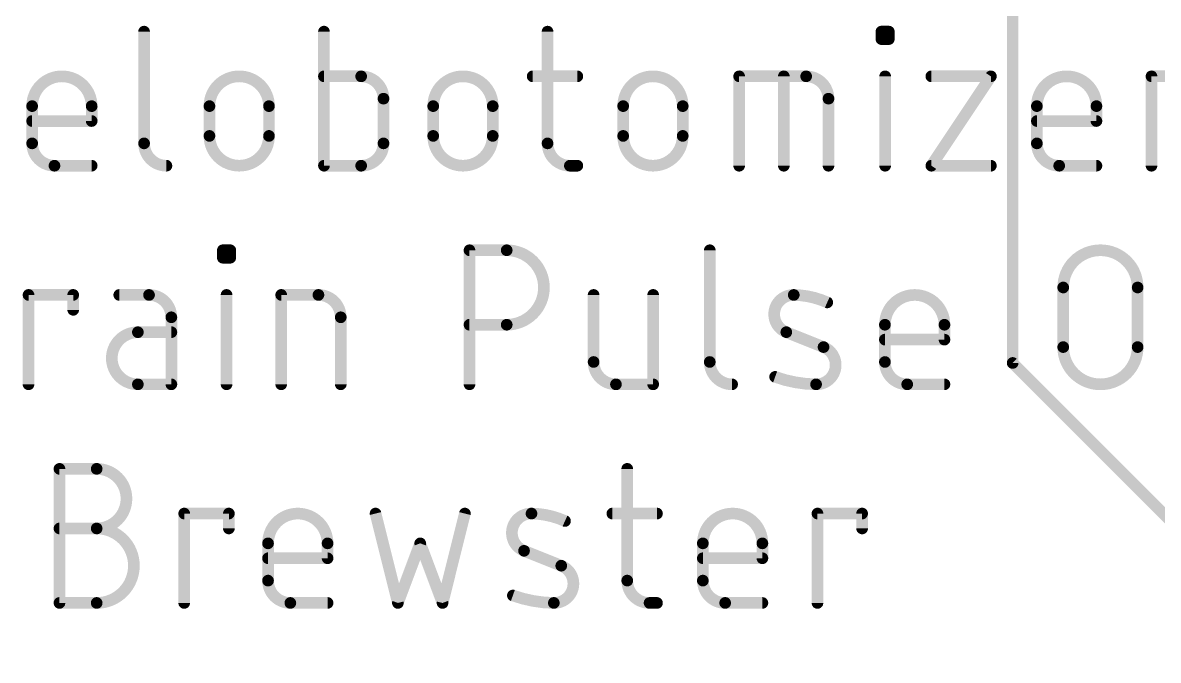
# Model space of a CAD drawing. Extents: x 6 to 264, y 30 to 75.
# Drawn here: x 30.74 to 45.59, y 46.58 to 54.92 of the extents above; entities that cross this region are included whole.
import ezdxf

# ---------------------------------------------------------------- set-up
doc = ezdxf.new("R2010")
doc.units = 0
doc.layers.add('16', color=132, linetype='CONTINUOUS')
doc.layers.add('25', color=253, linetype='CONTINUOUS')

msp = doc.modelspace()

# ---------------------------------------------------------------- linework, layer by layer
at = {"layer": '16', "const_width": 0.1524}
for points in [[(43.688, 58.166), (43.688, 50.4698)], [(43.688, 50.4698), (47.498, 46.6598)]]:
    msp.add_lwpolyline(points, dxfattribs=at)
at = {"layer": '16', "const_width": 0.0762}
for points in [[(43.6499, 50.4698, 1), (43.7261, 50.4698)], [(43.7149, 50.4967, 1), (43.6611, 50.4429)]]:
    msp.add_lwpolyline(points, format="xyb", dxfattribs=at)
at = {"layer": '25', "const_width": 0.1524}
for points in [[(32.3265, 54.8005), (32.3265, 53.34)], [(34.6794, 54.8005), (34.6794, 53.0479)], [(37.6041, 54.8005), (37.6041, 53.34)], [(41.9711, 54.7031), (41.9711, 54.8005)], [(41.9711, 54.8005), (42.0684, 54.8005)], [(42.0684, 54.8005), (42.0684, 54.7031)], [(42.0684, 54.7031), (41.9711, 54.7031)], [(35.1662, 54.2163), (34.6794, 54.2163)], [(37.4094, 54.2163), (37.9936, 54.2163)], [(40.1103, 53.0479), (40.1103, 54.2163)], [(40.1103, 54.2163), (40.9866, 54.2163)], [(40.6945, 53.0479), (40.6945, 54.2163)], [(42.0198, 53.0479), (42.0198, 54.2163)], [(42.6243, 54.2163), (43.4032, 54.2163)], [(43.4032, 54.2163), (42.6243, 53.0479)], [(45.5039, 53.0479), (45.5039, 54.2163)], [(45.5039, 54.2163), (46.0881, 54.2163)], [(35.4583, 53.34), (35.4583, 53.9242)], [(41.2787, 53.9242), (41.2787, 53.0479)], [(30.8622, 53.34), (30.8622, 53.8268)], [(31.6411, 53.8268), (31.6411, 53.6321)], [(33.1815, 53.4374), (33.1815, 53.8268)], [(33.9604, 53.8268), (33.9604, 53.4374)], [(36.1082, 53.4374), (36.1082, 53.8268)], [(36.8871, 53.8268), (36.8871, 53.4374)], [(38.5931, 53.4374), (38.5931, 53.8268)], [(39.3721, 53.8268), (39.3721, 53.4374)], [(44.0048, 53.34), (44.0048, 53.8268)], [(44.7837, 53.8268), (44.7837, 53.6321)], [(31.6411, 53.6321), (30.8622, 53.6321)], [(44.7837, 53.6321), (44.0048, 53.6321)], [(31.6411, 53.0479), (31.1543, 53.0479)], [(34.6794, 53.0479), (35.1662, 53.0479)], [(37.8962, 53.0479), (37.9936, 53.0479)], [(42.6243, 53.0479), (43.4032, 53.0479)], [(44.7837, 53.0479), (44.2969, 53.0479)], [(33.3566, 51.8456), (33.3566, 51.943)], [(33.3566, 51.943), (33.454, 51.943)], [(33.454, 51.943), (33.454, 51.8456)], [(36.583, 50.1904), (36.583, 51.943)], [(36.583, 51.943), (37.0698, 51.943)], [(39.7261, 51.943), (39.7261, 50.4825)], [(33.454, 51.8456), (33.3566, 51.8456)], [(30.8151, 50.1904), (30.8151, 51.3588)], [(30.8151, 51.3588), (31.3993, 51.3588)], [(31.3993, 51.3588), (31.3993, 51.1641)], [(32.3913, 51.3588), (32.0019, 51.3588)], [(33.4053, 50.1904), (33.4053, 51.3588)], [(34.1202, 50.1904), (34.1202, 51.3588)], [(34.1202, 51.3588), (34.6071, 51.3588)], [(38.2066, 51.3588), (38.2066, 50.4825)], [(38.9855, 50.1904), (38.9855, 51.3588)], [(44.3492, 50.6772), (44.3492, 51.4562)], [(45.3229, 51.4562), (45.3229, 50.6772)], [(32.6834, 50.1904), (32.6834, 51.0667)], [(34.8992, 51.0667), (34.8992, 50.1904)], [(37.0698, 50.9693), (36.583, 50.9693)], [(42.0169, 50.4825), (42.0169, 50.9693)], [(42.7958, 50.9693), (42.7958, 50.7746)], [(32.6834, 50.872), (32.2453, 50.872)], [(41.214, 50.6772), (40.7272, 50.872)], [(42.7958, 50.7746), (42.0169, 50.7746)], [(32.2453, 50.1904), (32.6834, 50.1904)], [(38.4987, 50.1904), (38.9855, 50.1904)], [(42.7958, 50.1904), (42.309, 50.1904)], [(31.2197, 47.3329), (31.2197, 49.0855)], [(31.2197, 49.0855), (31.7065, 49.0855)], [(38.6464, 49.0855), (38.6464, 47.625)], [(32.8514, 47.3329), (32.8514, 48.5013)], [(32.8514, 48.5013), (33.4356, 48.5013)], [(33.4356, 48.5013), (33.4356, 48.3066)], [(35.3544, 48.5013), (35.6465, 47.3329)], [(36.2307, 47.3329), (36.5228, 48.5013)], [(38.4517, 48.5013), (39.0359, 48.5013)], [(41.1346, 47.3329), (41.1346, 48.5013)], [(41.1346, 48.5013), (41.7188, 48.5013)], [(41.7188, 48.5013), (41.7188, 48.3066)], [(31.2197, 48.3066), (31.7065, 48.3066)], [(33.9477, 47.625), (33.9477, 48.1118)], [(34.7266, 48.1118), (34.7266, 47.9171)], [(35.6465, 47.3329), (35.9386, 48.1118)], [(35.9386, 48.1118), (36.2307, 47.3329)], [(39.6355, 47.625), (39.6355, 48.1118)], [(40.4144, 48.1118), (40.4144, 47.9171)], [(34.7266, 47.9171), (33.9477, 47.9171)], [(37.7834, 47.8197), (37.2966, 48.0145)], [(40.4144, 47.9171), (39.6355, 47.9171)], [(31.7065, 47.3329), (31.2197, 47.3329)], [(34.7266, 47.3329), (34.2398, 47.3329)], [(38.9385, 47.3329), (39.0359, 47.3329)], [(40.4144, 47.3329), (39.9276, 47.3329)]]:
    msp.add_lwpolyline(points, dxfattribs=at)
at = {"layer": '25'}
for points, const_width in [([(32.3646, 54.8005, 1), (32.2884, 54.8005)], 0.0762), ([(34.7175, 54.8005, 1), (34.6413, 54.8005)], 0.0762), ([(37.6422, 54.8005, 1), (37.566, 54.8005)], 0.0762), ([(42.0092, 54.8005, 1), (41.933, 54.8005)], 0.0762), ([(41.9711, 54.8386, 1), (41.9711, 54.7624)], 0.0762), ([(42.1065, 54.8005, 1), (42.0303, 54.8005)], 0.0762), ([(42.0684, 54.7624, 1), (42.0684, 54.8386)], 0.0762), ([(41.9711, 54.7412, 1), (41.9711, 54.665)], 0.0762), ([(41.933, 54.7031, 1), (42.0092, 54.7031)], 0.0762), ([(42.0303, 54.7031, 1), (42.1065, 54.7031)], 0.0762), ([(42.0684, 54.665, 1), (42.0684, 54.7412)], 0.0762), ([(31.6411, 53.8268, 1), (30.8622, 53.8268)], 0.1524), ([(33.9604, 53.8268, 1), (33.1815, 53.8268)], 0.1524), ([(34.6794, 54.2544, 1), (34.6794, 54.1782)], 0.0762), ([(35.4583, 53.9242, 0.4142), (35.1662, 54.2163)], 0.1524), ([(35.1662, 54.2544, 1), (35.1662, 54.1782)], 0.0762), ([(35.1662, 54.1782, 1), (35.1662, 54.2544)], 0.0762), ([(36.8871, 53.8268, 1), (36.1082, 53.8268)], 0.1524), ([(37.4094, 54.2544, 1), (37.4094, 54.1782)], 0.0762), ([(37.9936, 54.1782, 1), (37.9936, 54.2544)], 0.0762), ([(39.3721, 53.8268, 1), (38.5931, 53.8268)], 0.1524), ([(40.1484, 54.2163, 1), (40.0722, 54.2163)], 0.0762), ([(40.1103, 54.2544, 1), (40.1103, 54.1782)], 0.0762), ([(40.7326, 54.2163, 1), (40.6564, 54.2163)], 0.0762), ([(41.2787, 53.9242, 0.4142), (40.9866, 54.2163)], 0.1524), ([(40.9866, 54.2544, 1), (40.9866, 54.1782)], 0.0762), ([(40.9866, 54.1782, 1), (40.9866, 54.2544)], 0.0762), ([(42.0579, 54.2163, 1), (41.9817, 54.2163)], 0.0762), ([(42.6243, 54.2544, 1), (42.6243, 54.1782)], 0.0762), ([(43.4349, 54.1952, 1), (43.3715, 54.2374)], 0.0762), ([(43.4032, 54.1782, 1), (43.4032, 54.2544)], 0.0762), ([(44.7837, 53.8268, 1), (44.0048, 53.8268)], 0.1524), ([(45.542, 54.2163, 1), (45.4658, 54.2163)], 0.0762), ([(45.5039, 54.2544, 1), (45.5039, 54.1782)], 0.0762), ([(35.4964, 53.9242, 1), (35.4202, 53.9242)], 0.0762), ([(35.4202, 53.9242, 1), (35.4964, 53.9242)], 0.0762), ([(41.3168, 53.9242, 1), (41.2406, 53.9242)], 0.0762), ([(41.2406, 53.9242, 1), (41.3168, 53.9242)], 0.0762), ([(30.9003, 53.8268, 1), (30.8241, 53.8268)], 0.0762), ([(30.8241, 53.8268, 1), (30.9003, 53.8268)], 0.0762), ([(31.6792, 53.8268, 1), (31.603, 53.8268)], 0.0762), ([(31.603, 53.8268, 1), (31.6792, 53.8268)], 0.0762), ([(33.2196, 53.8268, 1), (33.1434, 53.8268)], 0.0762), ([(33.1434, 53.8268, 1), (33.2196, 53.8268)], 0.0762), ([(33.9985, 53.8268, 1), (33.9223, 53.8268)], 0.0762), ([(33.9223, 53.8268, 1), (33.9985, 53.8268)], 0.0762), ([(36.1463, 53.8268, 1), (36.0701, 53.8268)], 0.0762), ([(36.0701, 53.8268, 1), (36.1463, 53.8268)], 0.0762), ([(36.9252, 53.8268, 1), (36.849, 53.8268)], 0.0762), ([(36.849, 53.8268, 1), (36.9252, 53.8268)], 0.0762), ([(38.6312, 53.8268, 1), (38.555, 53.8268)], 0.0762), ([(38.555, 53.8268, 1), (38.6312, 53.8268)], 0.0762), ([(39.4102, 53.8268, 1), (39.334, 53.8268)], 0.0762), ([(39.334, 53.8268, 1), (39.4102, 53.8268)], 0.0762), ([(44.0429, 53.8268, 1), (43.9667, 53.8268)], 0.0762), ([(43.9667, 53.8268, 1), (44.0429, 53.8268)], 0.0762), ([(44.8218, 53.8268, 1), (44.7456, 53.8268)], 0.0762), ([(44.7456, 53.8268, 1), (44.8218, 53.8268)], 0.0762), ([(30.8622, 53.6702, 1), (30.8622, 53.594)], 0.0762), ([(31.603, 53.6321, 1), (31.6792, 53.6321)], 0.0762), ([(31.6411, 53.594, 1), (31.6411, 53.6702)], 0.0762), ([(44.0048, 53.6702, 1), (44.0048, 53.594)], 0.0762), ([(44.7456, 53.6321, 1), (44.8218, 53.6321)], 0.0762), ([(44.7837, 53.594, 1), (44.7837, 53.6702)], 0.0762), ([(33.1815, 53.4374, 1), (33.9604, 53.4374)], 0.1524), ([(33.2196, 53.4374, 1), (33.1434, 53.4374)], 0.0762), ([(33.1434, 53.4374, 1), (33.2196, 53.4374)], 0.0762), ([(33.9985, 53.4374, 1), (33.9223, 53.4374)], 0.0762), ([(33.9223, 53.4374, 1), (33.9985, 53.4374)], 0.0762), ([(36.1082, 53.4374, 1), (36.8871, 53.4374)], 0.1524), ([(36.1463, 53.4374, 1), (36.0701, 53.4374)], 0.0762), ([(36.0701, 53.4374, 1), (36.1463, 53.4374)], 0.0762), ([(36.9252, 53.4374, 1), (36.849, 53.4374)], 0.0762), ([(36.849, 53.4374, 1), (36.9252, 53.4374)], 0.0762), ([(38.5931, 53.4374, 1), (39.3721, 53.4374)], 0.1524), ([(38.6312, 53.4374, 1), (38.555, 53.4374)], 0.0762), ([(38.555, 53.4374, 1), (38.6312, 53.4374)], 0.0762), ([(39.4102, 53.4374, 1), (39.334, 53.4374)], 0.0762), ([(39.334, 53.4374, 1), (39.4102, 53.4374)], 0.0762), ([(30.8622, 53.34, 0.4142), (31.1543, 53.0479)], 0.1524), ([(30.9003, 53.34, 1), (30.8241, 53.34)], 0.0762), ([(30.8241, 53.34, 1), (30.9003, 53.34)], 0.0762), ([(32.3265, 53.34, 0.4142), (32.6186, 53.0479)], 0.1524), ([(32.3646, 53.34, 1), (32.2884, 53.34)], 0.0762), ([(32.2884, 53.34, 1), (32.3646, 53.34)], 0.0762), ([(35.1662, 53.0479, 0.4142), (35.4583, 53.34)], 0.1524), ([(35.4964, 53.34, 1), (35.4202, 53.34)], 0.0762), ([(35.4202, 53.34, 1), (35.4964, 53.34)], 0.0762), ([(37.6041, 53.34, 0.4142), (37.8962, 53.0479)], 0.1524), ([(37.6422, 53.34, 1), (37.566, 53.34)], 0.0762), ([(37.566, 53.34, 1), (37.6422, 53.34)], 0.0762), ([(44.0048, 53.34, 0.4142), (44.2969, 53.0479)], 0.1524), ([(44.0429, 53.34, 1), (43.9667, 53.34)], 0.0762), ([(43.9667, 53.34, 1), (44.0429, 53.34)], 0.0762), ([(31.1543, 53.086, 1), (31.1543, 53.0098)], 0.0762), ([(31.1543, 53.0098, 1), (31.1543, 53.086)], 0.0762), ([(31.6411, 53.0098, 1), (31.6411, 53.086)], 0.0762), ([(32.6186, 53.0098, 1), (32.6186, 53.086)], 0.0762), ([(34.6794, 53.086, 1), (34.6794, 53.0098)], 0.0762), ([(34.6413, 53.0479, 1), (34.7175, 53.0479)], 0.0762), ([(35.1662, 53.086, 1), (35.1662, 53.0098)], 0.0762), ([(35.1662, 53.0098, 1), (35.1662, 53.086)], 0.0762), ([(37.8962, 53.086, 1), (37.8962, 53.0098)], 0.0762), ([(37.8962, 53.0098, 1), (37.8962, 53.086)], 0.0762), ([(37.9936, 53.0098, 1), (37.9936, 53.086)], 0.0762), ([(40.0722, 53.0479, 1), (40.1484, 53.0479)], 0.0762), ([(40.6564, 53.0479, 1), (40.7326, 53.0479)], 0.0762), ([(41.2406, 53.0479, 1), (41.3168, 53.0479)], 0.0762), ([(41.9817, 53.0479, 1), (42.0579, 53.0479)], 0.0762), ([(42.6243, 53.086, 1), (42.6243, 53.0098)], 0.0762), ([(42.5926, 53.069, 1), (42.656, 53.0268)], 0.0762), ([(43.4032, 53.0098, 1), (43.4032, 53.086)], 0.0762), ([(44.2969, 53.086, 1), (44.2969, 53.0098)], 0.0762), ([(44.2969, 53.0098, 1), (44.2969, 53.086)], 0.0762), ([(44.7837, 53.0098, 1), (44.7837, 53.086)], 0.0762), ([(45.4658, 53.0479, 1), (45.542, 53.0479)], 0.0762), ([(33.3947, 51.943, 1), (33.3185, 51.943)], 0.0762), ([(33.3566, 51.9811, 1), (33.3566, 51.9049)], 0.0762), ([(33.4921, 51.943, 1), (33.4159, 51.943)], 0.0762), ([(33.454, 51.9049, 1), (33.454, 51.9811)], 0.0762), ([(36.6211, 51.943, 1), (36.5449, 51.943)], 0.0762), ([(36.583, 51.9811, 1), (36.583, 51.9049)], 0.0762), ([(37.0698, 50.9693, 1), (37.0698, 51.943)], 0.1524), ([(37.0698, 51.9811, 1), (37.0698, 51.9049)], 0.0762), ([(37.0698, 51.9049, 1), (37.0698, 51.9811)], 0.0762), ([(39.7642, 51.943, 1), (39.688, 51.943)], 0.0762), ([(45.3229, 51.4562, 1), (44.3492, 51.4562)], 0.1524), ([(33.3566, 51.8837, 1), (33.3566, 51.8075)], 0.0762), ([(33.3185, 51.8456, 1), (33.3947, 51.8456)], 0.0762), ([(33.4159, 51.8456, 1), (33.4921, 51.8456)], 0.0762), ([(33.454, 51.8075, 1), (33.454, 51.8837)], 0.0762), ([(30.8532, 51.3588, 1), (30.777, 51.3588)], 0.0762), ([(30.8151, 51.3969, 1), (30.8151, 51.3207)], 0.0762), ([(31.4374, 51.3588, 1), (31.3612, 51.3588)], 0.0762), ([(31.3993, 51.3207, 1), (31.3993, 51.3969)], 0.0762), ([(32.0019, 51.3969, 1), (32.0019, 51.3207)], 0.0762), ([(32.6834, 51.0667, 0.4142), (32.3913, 51.3588)], 0.1524), ([(32.3913, 51.3969, 1), (32.3913, 51.3207)], 0.0762), ([(32.3913, 51.3207, 1), (32.3913, 51.3969)], 0.0762), ([(33.4434, 51.3588, 1), (33.3672, 51.3588)], 0.0762), ([(34.1583, 51.3588, 1), (34.0821, 51.3588)], 0.0762), ([(34.1202, 51.3969, 1), (34.1202, 51.3207)], 0.0762), ([(34.8992, 51.0667, 0.4142), (34.6071, 51.3588)], 0.1524), ([(34.6071, 51.3969, 1), (34.6071, 51.3207)], 0.0762), ([(34.6071, 51.3207, 1), (34.6071, 51.3969)], 0.0762), ([(38.2447, 51.3588, 1), (38.1685, 51.3588)], 0.0762), ([(39.0236, 51.3588, 1), (38.9474, 51.3588)], 0.0762), ([(40.8245, 51.3588, 0.8318), (40.7272, 50.872)], 0.1524), ([(41.2627, 51.2614, 0.1025), (40.8245, 51.3588)], 0.1524), ([(40.8251, 51.3969, 1), (40.824, 51.3207)], 0.0762), ([(40.824, 51.3207, 1), (40.8251, 51.3969)], 0.0762), ([(42.7958, 50.9693, 1), (42.0169, 50.9693)], 0.1524), ([(44.3873, 51.4562, 1), (44.3111, 51.4562)], 0.0762), ([(44.3111, 51.4562, 1), (44.3873, 51.4562)], 0.0762), ([(45.361, 51.4562, 1), (45.2848, 51.4562)], 0.0762), ([(45.2848, 51.4562, 1), (45.361, 51.4562)], 0.0762), ([(41.247, 51.2267, 1), (41.2783, 51.2962)], 0.0762), ([(31.3612, 51.1641, 1), (31.4374, 51.1641)], 0.0762), ([(32.7215, 51.0667, 1), (32.6453, 51.0667)], 0.0762), ([(32.6453, 51.0667, 1), (32.7215, 51.0667)], 0.0762), ([(34.9373, 51.0667, 1), (34.8611, 51.0667)], 0.0762), ([(34.8611, 51.0667, 1), (34.9373, 51.0667)], 0.0762), ([(36.583, 51.0074, 1), (36.583, 50.9312)], 0.0762), ([(37.0698, 51.0074, 1), (37.0698, 50.9312)], 0.0762), ([(37.0698, 50.9312, 1), (37.0698, 51.0074)], 0.0762), ([(42.055, 50.9693, 1), (41.9788, 50.9693)], 0.0762), ([(41.9788, 50.9693, 1), (42.055, 50.9693)], 0.0762), ([(42.8339, 50.9693, 1), (42.7577, 50.9693)], 0.0762), ([(42.7577, 50.9693, 1), (42.8339, 50.9693)], 0.0762), ([(32.2453, 50.872, 1), (32.2453, 50.1904)], 0.1524), ([(32.2453, 50.9101, 1), (32.2453, 50.8339)], 0.0762), ([(32.2453, 50.8339, 1), (32.2453, 50.9101)], 0.0762), ([(32.6834, 50.8339, 1), (32.6834, 50.9101)], 0.0762), ([(40.7413, 50.9073, 1), (40.713, 50.8366)], 0.0762), ([(40.713, 50.8366, 1), (40.7413, 50.9073)], 0.0762), ([(42.0169, 50.8127, 1), (42.0169, 50.7365)], 0.0762), ([(42.7577, 50.7746, 1), (42.8339, 50.7746)], 0.0762), ([(42.7958, 50.7365, 1), (42.7958, 50.8127)], 0.0762), ([(41.1166, 50.1904, 0.8318), (41.214, 50.6772)], 0.1524), ([(41.2281, 50.7126, 1), (41.1998, 50.6419)], 0.0762), ([(41.1998, 50.6419, 1), (41.2281, 50.7126)], 0.0762), ([(44.3492, 50.6772, 1), (45.3229, 50.6772)], 0.1524), ([(44.3873, 50.6772, 1), (44.3111, 50.6772)], 0.0762), ([(44.3111, 50.6772, 1), (44.3873, 50.6772)], 0.0762), ([(45.361, 50.6772, 1), (45.2848, 50.6772)], 0.0762), ([(45.2848, 50.6772, 1), (45.361, 50.6772)], 0.0762), ([(38.2066, 50.4825, 0.4142), (38.4987, 50.1904)], 0.1524), ([(38.2447, 50.4825, 1), (38.1685, 50.4825)], 0.0762), ([(38.1685, 50.4825, 1), (38.2447, 50.4825)], 0.0762), ([(39.7261, 50.4825, 0.4142), (40.0182, 50.1904)], 0.1524), ([(39.7642, 50.4825, 1), (39.688, 50.4825)], 0.0762), ([(39.688, 50.4825, 1), (39.7642, 50.4825)], 0.0762), ([(42.0169, 50.4825, 0.4142), (42.309, 50.1904)], 0.1524), ([(42.055, 50.4825, 1), (41.9788, 50.4825)], 0.0762), ([(41.9788, 50.4825, 1), (42.055, 50.4825)], 0.0762), ([(40.5811, 50.2878, 0.083), (41.1166, 50.1904)], 0.1524), ([(40.594, 50.3236, 1), (40.5682, 50.2519)], 0.0762), ([(30.777, 50.1904, 1), (30.8532, 50.1904)], 0.0762), ([(32.2453, 50.2285, 1), (32.2453, 50.1523)], 0.0762), ([(32.2453, 50.1523, 1), (32.2453, 50.2285)], 0.0762), ([(32.6453, 50.1904, 1), (32.7215, 50.1904)], 0.0762), ([(32.6834, 50.1523, 1), (32.6834, 50.2285)], 0.0762), ([(33.3672, 50.1904, 1), (33.4434, 50.1904)], 0.0762), ([(34.0821, 50.1904, 1), (34.1583, 50.1904)], 0.0762), ([(34.8611, 50.1904, 1), (34.9373, 50.1904)], 0.0762), ([(36.5449, 50.1904, 1), (36.6211, 50.1904)], 0.0762), ([(38.4987, 50.2285, 1), (38.4987, 50.1523)], 0.0762), ([(38.4987, 50.1523, 1), (38.4987, 50.2285)], 0.0762), ([(38.9474, 50.1904, 1), (39.0236, 50.1904)], 0.0762), ([(38.9855, 50.1523, 1), (38.9855, 50.2285)], 0.0762), ([(40.0182, 50.1523, 1), (40.0182, 50.2285)], 0.0762), ([(41.1172, 50.2285, 1), (41.1161, 50.1523)], 0.0762), ([(41.1161, 50.1523, 1), (41.1172, 50.2285)], 0.0762), ([(42.309, 50.2285, 1), (42.309, 50.1523)], 0.0762), ([(42.309, 50.1523, 1), (42.309, 50.2285)], 0.0762), ([(42.7958, 50.1523, 1), (42.7958, 50.2285)], 0.0762), ([(31.2578, 49.0855, 1), (31.1816, 49.0855)], 0.0762), ([(31.2197, 49.1236, 1), (31.2197, 49.0474)], 0.0762), ([(31.7065, 48.3066, 1), (31.7065, 49.0855)], 0.1524), ([(31.7065, 49.1236, 1), (31.7065, 49.0474)], 0.0762), ([(31.7065, 49.0474, 1), (31.7065, 49.1236)], 0.0762), ([(38.6845, 49.0855, 1), (38.6083, 49.0855)], 0.0762), ([(32.8895, 48.5013, 1), (32.8133, 48.5013)], 0.0762), ([(32.8514, 48.5394, 1), (32.8514, 48.4632)], 0.0762), ([(33.4737, 48.5013, 1), (33.3975, 48.5013)], 0.0762), ([(33.4356, 48.4632, 1), (33.4356, 48.5394)], 0.0762), ([(34.7266, 48.1118, 1), (33.9477, 48.1118)], 0.1524), ([(35.3913, 48.5105, 1), (35.3174, 48.4921)], 0.0762), ([(36.5597, 48.4921, 1), (36.4858, 48.5105)], 0.0762), ([(37.3939, 48.5013, 0.8318), (37.2966, 48.0145)], 0.1524), ([(37.8321, 48.4039, 0.1025), (37.3939, 48.5013)], 0.1524), ([(37.3945, 48.5394, 1), (37.3934, 48.4632)], 0.0762), ([(37.3934, 48.4632, 1), (37.3945, 48.5394)], 0.0762), ([(38.4517, 48.5394, 1), (38.4517, 48.4632)], 0.0762), ([(39.0359, 48.4632, 1), (39.0359, 48.5394)], 0.0762), ([(40.4144, 48.1118, 1), (39.6355, 48.1118)], 0.1524), ([(41.1727, 48.5013, 1), (41.0965, 48.5013)], 0.0762), ([(41.1346, 48.5394, 1), (41.1346, 48.4632)], 0.0762), ([(41.7569, 48.5013, 1), (41.6807, 48.5013)], 0.0762), ([(41.7188, 48.4632, 1), (41.7188, 48.5394)], 0.0762), ([(37.8164, 48.3692, 1), (37.8477, 48.4387)], 0.0762), ([(31.2197, 48.3447, 1), (31.2197, 48.2685)], 0.0762), ([(31.7065, 47.3329, 1), (31.7065, 48.3066)], 0.1524), ([(31.7065, 48.3447, 1), (31.7065, 48.2685)], 0.0762), ([(31.7065, 48.3447, 1), (31.7065, 48.2685)], 0.0762), ([(31.7065, 48.2685, 1), (31.7065, 48.3447)], 0.0762), ([(33.3975, 48.3066, 1), (33.4737, 48.3066)], 0.0762), ([(41.6807, 48.3066, 1), (41.7569, 48.3066)], 0.0762), ([(33.9858, 48.1118, 1), (33.9096, 48.1118)], 0.0762), ([(33.9096, 48.1118, 1), (33.9858, 48.1118)], 0.0762), ([(34.7647, 48.1118, 1), (34.6885, 48.1118)], 0.0762), ([(34.6885, 48.1118, 1), (34.7647, 48.1118)], 0.0762), ([(35.9743, 48.1252, 1), (35.9029, 48.0985)], 0.0762), ([(35.9743, 48.0985, 1), (35.9029, 48.1252)], 0.0762), ([(39.6736, 48.1118, 1), (39.5974, 48.1118)], 0.0762), ([(39.5974, 48.1118, 1), (39.6736, 48.1118)], 0.0762), ([(40.4525, 48.1118, 1), (40.3763, 48.1118)], 0.0762), ([(40.3763, 48.1118, 1), (40.4525, 48.1118)], 0.0762), ([(33.9477, 47.9552, 1), (33.9477, 47.879)], 0.0762), ([(34.7266, 47.879, 1), (34.7266, 47.9552)], 0.0762), ([(37.3107, 48.0498, 1), (37.2824, 47.9791)], 0.0762), ([(37.2824, 47.9791, 1), (37.3107, 48.0498)], 0.0762), ([(39.6355, 47.9552, 1), (39.6355, 47.879)], 0.0762), ([(40.4144, 47.879, 1), (40.4144, 47.9552)], 0.0762), ([(34.6885, 47.9171, 1), (34.7647, 47.9171)], 0.0762), ([(37.686, 47.3329, 0.8318), (37.7834, 47.8197)], 0.1524), ([(37.7976, 47.8551, 1), (37.7693, 47.7844)], 0.0762), ([(37.7693, 47.7844, 1), (37.7976, 47.8551)], 0.0762), ([(40.3763, 47.9171, 1), (40.4525, 47.9171)], 0.0762), ([(33.9477, 47.625, 0.4142), (34.2398, 47.3329)], 0.1524), ([(33.9858, 47.625, 1), (33.9096, 47.625)], 0.0762), ([(38.6464, 47.625, 0.4142), (38.9385, 47.3329)], 0.1524), ([(38.6845, 47.625, 1), (38.6083, 47.625)], 0.0762), ([(39.6355, 47.625, 0.4142), (39.9276, 47.3329)], 0.1524), ([(39.6736, 47.625, 1), (39.5974, 47.625)], 0.0762), ([(33.9096, 47.625, 1), (33.9858, 47.625)], 0.0762), ([(38.6083, 47.625, 1), (38.6845, 47.625)], 0.0762), ([(39.5974, 47.625, 1), (39.6736, 47.625)], 0.0762), ([(31.2197, 47.371, 1), (31.2197, 47.2948)], 0.0762), ([(31.7065, 47.371, 1), (31.7065, 47.2948)], 0.0762), ([(31.7065, 47.2948, 1), (31.7065, 47.371)], 0.0762), ([(34.2398, 47.371, 1), (34.2398, 47.2948)], 0.0762), ([(34.2398, 47.2948, 1), (34.2398, 47.371)], 0.0762), ([(34.7266, 47.2948, 1), (34.7266, 47.371)], 0.0762), ([(35.6108, 47.3463, 1), (35.6822, 47.3195)], 0.0762), ([(36.195, 47.3195, 1), (36.2664, 47.3463)], 0.0762), ([(37.1505, 47.4303, 0.083), (37.686, 47.3329)], 0.1524), ([(37.1634, 47.4661, 1), (37.1376, 47.3944)], 0.0762), ([(37.6866, 47.371, 1), (37.6855, 47.2948)], 0.0762), ([(37.6855, 47.2948, 1), (37.6866, 47.371)], 0.0762), ([(38.9385, 47.371, 1), (38.9385, 47.2948)], 0.0762), ([(38.9385, 47.2948, 1), (38.9385, 47.371)], 0.0762), ([(39.0359, 47.2948, 1), (39.0359, 47.371)], 0.0762), ([(39.9276, 47.371, 1), (39.9276, 47.2948)], 0.0762), ([(39.9276, 47.2948, 1), (39.9276, 47.371)], 0.0762), ([(40.4144, 47.2948, 1), (40.4144, 47.371)], 0.0762), ([(31.1816, 47.3329, 1), (31.2578, 47.3329)], 0.0762), ([(32.8133, 47.3329, 1), (32.8895, 47.3329)], 0.0762), ([(35.6095, 47.3237, 1), (35.6834, 47.3421)], 0.0762), ([(36.1937, 47.3421, 1), (36.2676, 47.3237)], 0.0762), ([(41.0965, 47.3329, 1), (41.1727, 47.3329)], 0.0762)]:
    msp.add_lwpolyline(points, format="xyb", dxfattribs=dict(at, const_width=const_width))

doc.saveas('drawing.dxf')
